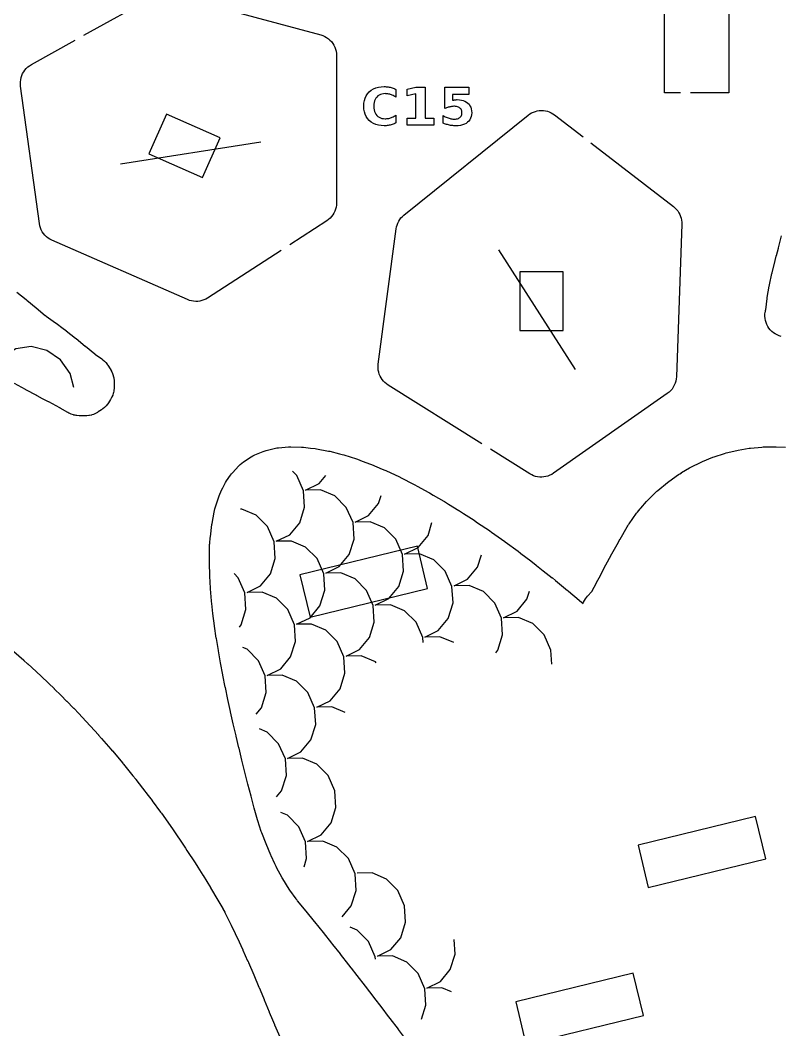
# Model space of a CAD drawing. Header units: millimetres. Extents: x 1 to 293, y 4 to 294.
# Drawn here: x 78.4 to 127.4, y 161.1 to 226.1 of the extents above; entities that cross this region are included whole.
import ezdxf

# ---------------------------------------------------------------- set-up
doc = ezdxf.new("R2010")
doc.units = ezdxf.units.MM
for name, color, linetype in [('CUT', 1, 'CONTINUOUS'), ('ENGRAVE', 5, 'CONTINUOUS'), ('SCORE', 7, 'CONTINUOUS')]:
    doc.layers.add(name, color=color, linetype=linetype)

msp = doc.modelspace()

# ---------------------------------------------------------------- linework, layer by layer
at = {"layer": 'CUT', "color": 1}
for points in [[(120.95, 221.425), (119.925, 221.425), (119.925, 230.575), (124.075, 230.575), (124.075, 221.425), (121.6, 221.425)], [(82.5136, 225.1202), (87.0468, 227.6418)], [(88.0699, 227.7674), (97.7775, 225.1493), (97.9072, 225.1072), (98.0337, 225.0516), (98.154, 224.9835), (98.2669, 224.9037), (98.3712, 224.813), (98.4658, 224.7123), (98.5499, 224.6025), (98.6225, 224.4849), (98.683, 224.3606), (98.7306, 224.2308), (98.765, 224.097), (98.7858, 223.9603), (98.7926, 223.8241), (98.7927, 214.3263), (98.7859, 214.1914), (98.7656, 214.056), (98.7318, 213.9233), (98.685, 213.7946), (98.6257, 213.6712), (98.5543, 213.5543), (98.4717, 213.4451), (98.3786, 213.3446), (98.276, 213.2539), (98.1664, 213.1749), (95.7787, 211.6293)], [(95.233, 211.276), (90.4896, 208.2055), (90.3738, 208.1384), (90.2503, 208.0823), (90.1219, 208.0386), (89.9897, 208.0078), (89.8552, 207.9901), (89.7196, 207.9859), (89.5842, 207.9949), (89.4504, 208.0173), (89.3195, 208.0528), (89.1944, 208.1003), (80.4553, 211.9248), (80.3313, 211.9868), (80.2127, 212.0621), (80.1023, 212.1492), (80.0015, 212.2471), (79.9111, 212.3548), (79.8322, 212.4711), (79.7656, 212.5949), (79.712, 212.7249), (79.672, 212.8596), (79.6462, 212.9958), (78.4373, 221.8532), (78.4258, 221.9881), (78.4277, 222.1254), (78.4433, 222.2619), (78.4725, 222.396), (78.5149, 222.5266), (78.5701, 222.6524), (78.6376, 222.772), (78.7167, 222.8842), (78.8065, 222.9881), (78.9063, 223.0824), (79.015, 223.1663), (79.1299, 223.238), (81.9455, 224.8042)], [(108.1602, 198.8207), (102.1131, 202.6048), (102.007, 202.6785), (101.907, 202.7631), (101.8155, 202.8568), (101.7333, 202.9588), (101.6612, 203.0682), (101.5999, 203.1839), (101.5498, 203.3049), (101.5115, 203.4301), (101.4852, 203.5585), (101.4713, 203.6887), (101.4699, 203.8197), (101.4807, 203.9484), (102.6347, 212.6542), (102.6578, 212.7812), (102.6933, 212.9072), (102.7406, 213.0293), (102.7993, 213.1463), (102.8689, 213.2572), (102.9487, 213.3609), (103.038, 213.4566), (103.1347, 213.5422), (111.1462, 219.983), (111.2507, 220.0591), (111.3634, 220.1258), (111.482, 220.1815), (111.6054, 220.2256), (111.7324, 220.2578), (111.8619, 220.2777), (111.9926, 220.2853), (112.1236, 220.2803), (112.2534, 220.263), (112.381, 220.2333), (112.5052, 220.1916), (112.6249, 220.1384), (112.739, 220.0739), (112.8449, 219.9999), (114.6759, 218.5871)], [(115.1905, 218.19), (120.5054, 214.0886), (120.6034, 214.0053), (120.6943, 213.9118), (120.776, 213.81), (120.8476, 213.7011), (120.9086, 213.5858), (120.9584, 213.4652), (120.9965, 213.3405), (121.0227, 213.2127), (121.0366, 213.083), (121.0382, 212.9544), (120.6916, 203.1312), (120.6795, 202.9924), (120.6529, 202.8537), (120.6122, 202.7184), (120.5579, 202.588), (120.4904, 202.4639), (120.4106, 202.3474), (120.3193, 202.2396), (120.2174, 202.1418), (120.1075, 202.0562), (112.7715, 196.9219), (112.6596, 196.8515), (112.5398, 196.7915), (112.4148, 196.7434), (112.2856, 196.7078), (112.1536, 196.6848), (112.02, 196.6749), (111.886, 196.6779), (111.753, 196.694), (111.6221, 196.723), (111.4948, 196.7646), (111.372, 196.8184), (111.2567, 196.8829), (108.7112, 198.4759)], [(127.4373, 205.7342), (127.3063, 205.7743), (127.1799, 205.8273), (127.0594, 205.8926), (126.9461, 205.9695), (126.8409, 206.0574), (126.745, 206.1553), (126.6594, 206.2622), (126.5848, 206.3772), (126.522, 206.499), (126.4717, 206.6264), (126.4342, 206.7582), (126.4101, 206.8931), (126.3995, 207.0297), (126.4026, 207.1667), (126.4191, 207.3008), (126.4248, 207.3337), (126.4312, 207.368), (126.4376, 207.4), (126.4424, 207.4267), (126.4465, 207.4535), (126.542, 208.1744), (126.5455, 208.1989), (126.5492, 208.2234), (126.5531, 208.2478), (126.676, 208.9694), (126.6815, 208.9992), (126.6872, 209.029), (126.6933, 209.0587), (126.8528, 209.7922), (126.8565, 209.8086), (126.8602, 209.825), (126.8641, 209.8413), (127.0514, 210.6094), (127.0535, 210.6181), (127.122, 210.891), (127.1258, 210.9055), (127.1295, 210.9198), (127.1333, 210.9341), (127.2632, 211.4068), (127.2653, 211.4149), (127.2674, 211.4229), (127.2695, 211.431), (127.4622, 212.216)], [(78.197, 208.5727), (78.7973, 208.1043), (78.8101, 208.0941), (78.8228, 208.084), (78.8354, 208.0737), (79.4323, 207.5841), (79.4387, 207.5788), (80.0289, 207.0885), (80.0461, 207.0746), (80.0636, 207.0611), (80.0814, 207.0479), (80.6942, 206.6095), (80.7059, 206.601), (80.7175, 206.5925), (80.7291, 206.5839), (81.1783, 206.2476), (81.3399, 206.1268), (81.3531, 206.1168), (81.3663, 206.1067), (81.3794, 206.0965), (81.9709, 205.6307), (81.9862, 205.6184), (82.0014, 205.6061), (82.0165, 205.5936), (82.6035, 205.1029), (82.6112, 205.0966), (83.2116, 204.6109), (83.2262, 204.5995), (83.2409, 204.5883), (83.2559, 204.5773), (83.6677, 204.2837), (83.7176, 204.2463), (83.7433, 204.2261), (83.8389, 204.1435), (83.9276, 204.0511), (84.0063, 203.9522), (84.0254, 203.9256), (84.0607, 203.8743), (84.2143, 203.6392), (84.2458, 203.5884), (84.2617, 203.5615), (84.3186, 203.4546), (84.3664, 203.3415), (84.4035, 203.2263), (84.4095, 203.204), (84.4379, 203.0751), (84.4431, 203.0443), (84.4594, 202.9006), (84.4617, 202.8626), (84.464, 202.7903), (84.4654, 202.5138), (84.4638, 202.4414), (84.4619, 202.4034), (84.447, 202.2595), (84.4421, 202.2287), (84.415, 202.0995), (84.4092, 202.0772), (84.3733, 201.9615), (84.3267, 201.848), (84.2708, 201.7406), (84.2552, 201.7135), (84.2241, 201.6624), (84.0936, 201.4581), (84.0539, 201.3995), (84.0323, 201.3694), (83.9426, 201.2572), (83.8402, 201.1538), (83.729, 201.063), (83.6991, 201.0411), (83.6408, 201.0008), (83.4378, 200.8683), (83.3871, 200.8367), (83.3602, 200.8208), (83.2533, 200.7639), (83.1402, 200.7161), (83.025, 200.6791), (83.0027, 200.673), (82.8738, 200.6446), (82.843, 200.6394), (82.6993, 200.6231), (82.6613, 200.6208), (82.589, 200.6185), (82.3124, 200.6171), (82.2401, 200.6187), (82.2021, 200.6206), (82.0582, 200.6355), (82.0206, 200.6415), (81.9495, 200.6547), (81.9426, 200.6562), (81.8741, 200.6728), (81.8383, 200.6825), (81.7025, 200.7271), (81.572, 200.7857), (81.5391, 200.8026), (81.4773, 200.8365), (80.986, 201.1229), (80.977, 201.1281), (80.968, 201.1332), (80.9589, 201.1382), (80.2484, 201.5207), (80.2388, 201.5258), (79.8575, 201.7225), (79.5141, 201.8988), (79.5008, 201.9057), (79.4876, 201.9126), (79.4744, 201.9197), (78.7759, 202.2981), (78.7654, 202.3039), (78.7549, 202.3097), (78.7444, 202.3156), (78.0469, 202.7098)], [(103.3035, 160.425), (102.7864, 161.1193), (102.7818, 161.1253), (102.2564, 161.8128), (102.1613, 161.9357), (102.151, 161.9493), (101.7313, 162.5063), (101.1976, 163.2006), (100.9536, 163.5132), (100.9436, 163.5262), (100.6639, 163.8937), (100.1271, 164.5875), (100.123, 164.5927), (99.7535, 165.0597), (99.7436, 165.0723), (99.5845, 165.2785), (99.0442, 165.9699), (99.0399, 165.9753), (98.5611, 166.574), (98.5515, 166.5862), (98.4953, 166.6582), (97.948, 167.3479), (97.3929, 168.0367), (97.3885, 168.0421), (97.3757, 168.0576), (97.3691, 168.0656), (96.8344, 168.7242), (96.2891, 169.3891), (96.2491, 169.4404), (96.2005, 169.5059), (96.185, 169.5273), (95.7858, 170.0882), (95.7427, 170.1526), (95.3339, 170.8038), (95.2935, 170.8727), (94.9322, 171.5327), (94.8956, 171.6046), (94.8164, 171.7725), (94.8112, 171.7837), (94.5823, 172.281), (94.555, 172.3444), (94.2693, 173.0603), (93.9773, 173.7777), (93.949, 173.8539), (93.7167, 174.5417), (93.6929, 174.6199), (93.4947, 175.3516), (93.4927, 175.359), (93.2898, 176.1251), (93.2876, 176.1333), (93.0899, 176.8996), (93.0875, 176.9092), (92.8949, 177.6788), (92.8939, 177.683), (92.7029, 178.4569), (92.5109, 179.2311), (92.5094, 179.2375), (92.323, 180.005), (92.3196, 180.0196), (92.1425, 180.7861), (92.1396, 180.7991), (91.9689, 181.5731), (91.9683, 181.5758), (91.7981, 182.3554), (91.7976, 182.3573), (91.6303, 183.1294), (91.6262, 183.1488), (91.4723, 183.9135), (91.4678, 183.937), (91.3262, 184.7114), (91.3252, 184.7172), (91.186, 185.4986), (91.1841, 185.5093), (91.0526, 186.284), (91.0488, 186.3072), (90.9325, 187.0737), (90.9276, 187.1088), (90.8306, 187.8867), (90.8294, 187.8966), (90.7788, 188.3278), (90.7772, 188.3424), (90.7409, 188.6845), (90.7388, 188.7051), (90.6691, 189.4758), (90.6653, 189.5293), (90.6266, 190.3008), (90.6253, 190.3362), (90.6067, 191.1241), (90.6063, 191.1539), (90.6053, 191.9378), (90.6063, 191.9912), (90.6196, 192.3345), (90.6242, 192.4056), (90.659, 192.783), (90.6646, 192.8336), (90.7693, 193.6347), (90.7775, 193.6888), (90.9045, 194.4247), (90.9264, 194.5276), (90.9562, 194.6285), (91.2182, 195.4032), (91.2398, 195.4626), (91.3859, 195.8357), (91.4582, 195.9904), (91.6376, 196.3178), (91.7071, 196.431), (91.9598, 196.8), (92.0205, 196.8819), (92.0873, 196.959), (92.4978, 197.3989), (92.5295, 197.4317), (92.5834, 197.4857), (92.6886, 197.5805), (92.803, 197.6638), (93.2981, 197.9859), (93.4101, 198.0514), (93.5279, 198.1059), (94.0781, 198.3292), (94.2628, 198.3889), (94.8566, 198.5344), (94.9567, 198.5549), (95.0581, 198.5679), (95.6942, 198.6249), (95.8499, 198.6298), (96.5473, 198.6109), (96.6695, 198.6019), (97.1223, 198.5479), (97.4121, 198.5158), (97.5106, 198.5012), (98.2868, 198.3561), (98.3713, 198.3374), (98.9965, 198.1782), (99.1657, 198.1368), (99.2556, 198.1114), (100.0734, 197.8497), (100.1427, 197.8254), (100.455, 197.7063), (100.9884, 197.5085), (101.0462, 197.4855), (101.7348, 197.1932), (101.9105, 197.1205), (101.965, 197.0966), (102.8441, 196.6863), (102.8951, 196.6612), (102.9114, 196.6527), (103.7909, 196.2051), (103.8327, 196.1829), (103.9964, 196.0922), (104.744, 195.6855), (104.7827, 195.6636), (105.0294, 195.5186), (105.7064, 195.1267), (105.7422, 195.1053), (106.0169, 194.9347), (106.6778, 194.5302), (106.7109, 194.5093), (106.9676, 194.3417), (107.6578, 193.8974), (107.6884, 193.8771), (107.8875, 193.7411), (108.6461, 193.2296), (108.6744, 193.2099), (108.781, 193.134), (109.6405, 192.5287), (109.6656, 192.5106), (110.489, 191.9017), (110.6489, 191.7845), (110.673, 191.7665), (111.31, 191.2772), (111.6633, 191.008), (111.6855, 190.9907), (112.1152, 190.6488), (112.6856, 190.1981), (112.7061, 190.1816), (112.9068, 190.0166), (113.6806, 189.3831), (113.7148, 189.3553), (113.7364, 189.3374), (114.435, 188.7458), (114.4446, 188.7379), (114.6819, 188.5451), (114.7149, 188.6225), (114.7657, 188.7286), (114.8263, 188.8313), (114.8956, 188.9284), (114.972, 189.0179), (115.2489, 189.315), (115.2624, 189.3309), (115.2728, 189.3489), (115.5218, 189.8294), (115.5271, 189.8395), (115.8204, 190.3938), (115.8211, 190.3952), (116.0231, 190.7757), (116.0283, 190.7855), (116.387, 191.4481), (116.3882, 191.4503), (116.5394, 191.7283), (116.541, 191.7313), (116.9548, 192.4876), (116.9598, 192.4967), (117.0584, 192.6738), (117.0671, 192.689), (117.5185, 193.4749), (117.5552, 193.5351), (117.6105, 193.6205), (117.6459, 193.6726), (118.1278, 194.346), (118.1789, 194.4128), (118.3643, 194.6402), (118.3951, 194.6766), (118.7668, 195.1006), (118.8314, 195.1694), (119.3916, 195.7241), (119.4158, 195.7475), (119.4359, 195.7664), (119.4994, 195.8225), (120.1159, 196.3334), (120.1984, 196.3965), (120.8235, 196.8375), (120.9046, 196.8904), (121.0168, 196.958), (121.0261, 196.9635), (121.5453, 197.2704), (121.6318, 197.3173), (122.2829, 197.64), (122.3734, 197.6807), (123.0361, 197.95), (123.1286, 197.9837), (123.8037, 198.2016), (123.8979, 198.2283), (124.5853, 198.3958), (124.6813, 198.4155), (125.3809, 198.5326), (125.4786, 198.5452), (126.1908, 198.6111), (126.29, 198.6165), (127.0165, 198.6295), (127.1149, 198.6277), (127.717, 198.5941)], [(78.003, 185.4502), (78.6474, 184.8793), (78.6523, 184.8749), (78.8922, 184.6603), (78.9026, 184.6509), (79.4464, 184.1539), (79.4553, 184.1457), (79.7648, 183.8576), (79.771, 183.8518), (80.2439, 183.406), (80.2597, 183.3909), (80.6029, 183.0565), (80.6091, 183.0505), (81.0472, 182.6183), (81.0588, 182.6067), (81.4059, 182.2556), (81.412, 182.2495), (81.8485, 181.8023), (81.8594, 181.7911), (82.1801, 181.4547), (82.1861, 181.4484), (82.6492, 180.9565), (82.6606, 180.9442), (82.9272, 180.6537), (82.9331, 180.6473), (83.4527, 180.0738), (83.4588, 180.0671), (83.6475, 179.8559), (83.6586, 179.8433), (84.255, 179.1591), (84.2583, 179.1553), (84.3441, 179.0561), (84.3569, 179.0411), (85.0192, 178.2522), (85.0263, 178.2437), (85.0539, 178.2104), (85.0622, 178.2001), (85.6687, 177.4506), (85.6745, 177.4433), (85.8542, 177.2181), (85.8636, 177.2062), (86.2974, 176.6495), (86.303, 176.6423), (86.6557, 176.1833), (86.6636, 176.1729), (86.9079, 175.8485), (86.9133, 175.8413), (87.4572, 175.109), (87.4636, 175.1003), (87.5002, 175.0501), (87.5093, 175.0376), (88.0694, 174.2516), (88.0815, 174.2344), (88.2606, 173.9744), (88.263, 173.9709), (88.6207, 173.4484), (88.6294, 173.4355), (89.06, 172.7905), (89.0651, 172.7828), (89.1574, 172.6424), (89.1591, 172.6399), (89.677, 171.8483), (89.6869, 171.8329), (89.8625, 171.5563), (89.8642, 171.5537), (90.1834, 171.0483), (90.1944, 171.0307), (90.6633, 170.2622), (90.6648, 170.2597), (90.6719, 170.248), (90.6834, 170.2287), (91.1438, 169.441), (91.1477, 169.4343), (91.4601, 168.8927), (91.4703, 168.8747), (91.5875, 168.664), (91.6185, 168.6049), (91.9976, 167.8353), (91.9999, 167.8307), (92.2648, 167.2877), (92.2703, 167.2763), (92.3842, 167.0372), (92.3891, 167.0267), (92.7547, 166.2417), (92.7644, 166.2203), (93.0682, 165.5369), (93.0689, 165.5354), (93.1127, 165.4365), (93.1184, 165.4235), (93.4594, 164.6312), (93.4608, 164.6279), (93.7984, 163.8376), (93.8057, 163.8203), (93.8691, 163.6659), (93.8696, 163.6646), (94.1284, 163.0329), (94.1323, 163.0234), (94.4466, 162.2392), (94.455, 162.2192), (94.6681, 161.7374), (94.6691, 161.7354), (94.7996, 161.4389), (94.8076, 161.4205), (95.1392, 160.6358)]]:
    msp.add_lwpolyline(points, dxfattribs=at)
for points in [[(87.8311, 220.0423), (86.7027, 217.4906), (90.1689, 215.9577), (91.2973, 218.5094), (87.8311, 220.0423)], [(113.395, 209.895), (110.605, 209.895), (110.605, 206.105), (113.395, 206.105), (113.395, 209.895)], [(104.6642, 189.5093), (104.0036, 192.22), (96.4351, 190.3755), (97.0957, 187.6649), (104.6642, 189.5093)], [(125.7921, 174.8153), (118.2236, 172.9708), (118.8841, 170.2602), (126.4526, 172.1046), (125.7921, 174.8153)], [(118.5683, 162.0197), (117.9077, 164.7304), (110.3392, 162.8859), (110.9998, 160.1753), (118.5683, 162.0197)]]:
    msp.add_lwpolyline(points, close=True, dxfattribs=at)
at = {"layer": 'ENGRAVE', "color": 5}
for points in [[(102.5022, 219.4226), (102.4426, 219.3988), (102.3823, 219.3775), (102.3211, 219.3587), (102.2591, 219.3423), (102.1963, 219.3284), (102.1325, 219.317), (102.0679, 219.3081), (102.0023, 219.3018), (101.9359, 219.298), (101.8685, 219.2967), (101.6731, 219.3061), (101.4918, 219.3344), (101.3245, 219.3815), (101.1712, 219.4475), (101.0319, 219.5324), (100.9066, 219.6361), (100.7982, 219.7559), (100.7095, 219.8892), (100.6405, 220.0358), (100.5912, 220.196), (100.5616, 220.3695), (100.5518, 220.5565), (100.5616, 220.7439), (100.5912, 220.9179), (100.6405, 221.0783), (100.7095, 221.2252), (100.7982, 221.3586), (100.9066, 221.4785), (101.0319, 221.5822), (101.1712, 221.667), (101.3245, 221.733), (101.4918, 221.7802), (101.6731, 221.8084), (101.8685, 221.8179), (101.9359, 221.8166), (102.0023, 221.8128), (102.0679, 221.8065), (102.1325, 221.7976), (102.1963, 221.7862), (102.2591, 221.7723), (102.3211, 221.7559), (102.3823, 221.737), (102.4426, 221.7157), (102.5022, 221.692), (102.5609, 221.6658), (102.6188, 221.6372), (102.6188, 221.1343), (102.5609, 221.1721), (102.5033, 221.2064), (102.4459, 221.2372), (102.3888, 221.2645), (102.332, 221.2882), (102.2754, 221.3084), (102.2185, 221.3253), (102.1606, 221.3392), (102.1017, 221.3499), (102.0417, 221.3576), (101.9808, 221.3622), (101.919, 221.3638), (101.8112, 221.3578), (101.7113, 221.3399), (101.6195, 221.3101), (101.5356, 221.2683), (101.4596, 221.2146), (101.3916, 221.1489), (101.3329, 221.0728), (101.2849, 220.9876), (101.2476, 220.8934), (101.2209, 220.7901), (101.2049, 220.6778), (101.1996, 220.5565), (101.2049, 220.4356), (101.2209, 220.3237), (101.2476, 220.2208), (101.2849, 220.1268), (101.3329, 220.0417), (101.3916, 219.9657), (101.4596, 219.9), (101.5356, 219.8463), (101.6195, 219.8045), (101.7113, 219.7747), (101.8112, 219.7568), (101.919, 219.7508), (101.9808, 219.7523), (102.0417, 219.757), (102.1017, 219.7646), (102.1606, 219.7754), (102.2185, 219.7892), (102.2754, 219.8061), (102.332, 219.8264), (102.3888, 219.8501), (102.4459, 219.8774), (102.5033, 219.9081), (102.5609, 219.9425), (102.6188, 219.9803), (102.6188, 219.4774), (102.5609, 219.4488), (102.5022, 219.4226)], [(103.9094, 221.3475), (103.3413, 221.2303), (103.3413, 221.6567), (103.9061, 221.7739), (104.5018, 221.7739), (104.5018, 219.7769), (105.0552, 219.7769), (105.0552, 219.3439), (103.356, 219.3439), (103.356, 219.7769), (103.9094, 219.7769), (103.9094, 221.3475)], [(107.3288, 221.7739), (107.3288, 221.3133), (106.2709, 221.3133), (106.2709, 220.9373), (106.2948, 220.9436), (106.3187, 220.9494), (106.3427, 220.9546), (106.3668, 220.9594), (106.3908, 220.9637), (106.4149, 220.9674), (106.4393, 220.9707), (106.4639, 220.9733), (106.4888, 220.9754), (106.5141, 220.9768), (106.5396, 220.9777), (106.5655, 220.978), (106.7081, 220.9719), (106.8398, 220.9533), (106.9606, 220.9225), (107.0704, 220.8793), (107.1693, 220.8237), (107.2572, 220.7559), (107.3328, 220.6769), (107.3947, 220.5883), (107.4428, 220.4899), (107.4771, 220.3819), (107.4978, 220.2641), (107.5046, 220.1366), (107.4971, 220.01), (107.4747, 219.893), (107.4373, 219.7854), (107.3849, 219.6873), (107.3176, 219.5988), (107.2353, 219.5197), (107.1397, 219.4516), (107.0324, 219.3958), (106.9136, 219.3525), (106.7831, 219.3215), (106.6411, 219.3029), (106.4874, 219.2967), (106.4186, 219.2978), (106.35, 219.3011), (106.2817, 219.3067), (106.2136, 219.3144), (106.1457, 219.3244), (106.078, 219.3366), (106.0106, 219.351), (105.9432, 219.3678), (105.876, 219.3868), (105.8089, 219.4082), (105.742, 219.4319), (105.6752, 219.4578), (105.6752, 219.951), (105.7408, 219.9146), (105.8053, 219.8814), (105.8687, 219.8513), (105.9309, 219.8244), (105.992, 219.8007), (106.052, 219.7801), (106.1108, 219.7627), (106.1685, 219.7485), (106.2251, 219.7374), (106.2806, 219.7295), (106.3349, 219.7247), (106.3881, 219.7231), (106.4614, 219.7262), (106.5292, 219.7355), (106.5917, 219.751), (106.6489, 219.7727), (106.7006, 219.8006), (106.747, 219.8346), (106.787, 219.874), (106.8198, 219.9177), (106.8452, 219.9659), (106.8634, 220.0184), (106.8744, 220.0753), (106.878, 220.1366), (106.8744, 220.1983), (106.8634, 220.2555), (106.8452, 220.3083), (106.8198, 220.3565), (106.787, 220.4001), (106.747, 220.4393), (106.7006, 220.4731), (106.6489, 220.5008), (106.5917, 220.5223), (106.5292, 220.5377), (106.4614, 220.5469), (106.3881, 220.55), (106.3426, 220.549), (106.296, 220.5461), (106.2485, 220.5412), (106.2, 220.5344), (106.1505, 220.5257), (106.1, 220.515), (106.0484, 220.5022), (105.9955, 220.4874), (105.9413, 220.4704), (105.8859, 220.4513), (105.8292, 220.4301), (105.7712, 220.4067), (105.7712, 221.7739), (107.3288, 221.7739)]]:
    msp.add_lwpolyline(points, close=True, dxfattribs=at)
at = {"layer": 'SCORE', "color": 7}
for points in [[(93.9139, 218.2324), (84.8697, 216.8197)], [(114.2, 203.6), (109.25, 211.3)], [(81.8607, 202.4361), (81.6285, 203.3496), (81.0132, 204.2239), (80.1328, 204.8305), (79.1213, 205.0769), (78.1328, 204.9257), (77.7642, 204.688)], [(94.9133, 192.5405), (95.784, 192.9681), (96.4229, 193.7374), (96.733, 194.7312), (96.6668, 195.7983), (96.2346, 196.7761), (95.9623, 197.0512)], [(96.8004, 195.8308), (97.6711, 196.2585), (98.1044, 196.7801)], [(98.1027, 190.4872), (98.9733, 190.9149), (99.6123, 191.6842), (99.9223, 192.678), (99.8562, 193.745), (99.424, 194.7229), (98.6915, 195.4627), (97.7702, 195.8517), (96.8004, 195.8308)], [(99.9898, 193.7776), (100.8604, 194.2052), (101.4994, 194.9745), (101.6631, 195.4994)], [(93.0262, 189.2501), (93.8969, 189.6777), (94.5358, 190.447), (94.8459, 191.4409), (94.7797, 192.5079), (94.3475, 193.4858), (93.615, 194.2255), (92.6938, 194.6146), (92.6135, 194.6129)], [(101.292, 188.434), (102.1626, 188.8616), (102.8016, 189.6309), (103.1116, 190.6247), (103.0455, 191.6918), (102.6133, 192.6696), (101.8808, 193.4094), (100.9595, 193.7985), (99.9898, 193.7776)], [(103.1791, 191.7244), (104.0497, 192.152), (104.6887, 192.9213), (104.9459, 193.7458)], [(96.2156, 187.1969), (97.0862, 187.6245), (97.7252, 188.3938), (98.0352, 189.3876), (97.9691, 190.4547), (97.5369, 191.4325), (96.8044, 192.1723), (95.8831, 192.5613), (94.9133, 192.5405)], [(104.4813, 186.3807), (105.352, 186.8084), (105.9909, 187.5777), (106.301, 188.5715), (106.2348, 189.6386), (105.8026, 190.6164), (105.0701, 191.3562), (104.1489, 191.7452), (103.1791, 191.7244)], [(106.3684, 189.6711), (107.2391, 190.0987), (107.878, 190.868), (108.1275, 191.6678)], [(99.4049, 185.1436), (100.2755, 185.5713), (100.9145, 186.3405), (101.2245, 187.3344), (101.1584, 188.4014), (100.7262, 189.3793), (99.9937, 190.119), (99.0724, 190.5081), (98.1027, 190.4872)], [(92.5339, 187.0184), (92.6487, 187.1567), (92.9588, 188.1505), (92.8926, 189.2175), (92.4604, 190.1954), (92.1978, 190.4606)], [(94.3285, 183.9065), (95.1991, 184.3341), (95.8381, 185.1034), (96.1481, 186.0972), (96.082, 187.1643), (95.6498, 188.1422), (94.9173, 188.8819), (93.996, 189.271), (93.0262, 189.2501)], [(109.0493, 185.3667), (109.1803, 185.5244), (109.4903, 186.5183), (109.4242, 187.5853), (108.992, 188.5632), (108.2595, 189.3029), (107.3382, 189.692), (106.3684, 189.6711)], [(109.5578, 187.6179), (110.4284, 188.0455), (111.0674, 188.8148), (111.2312, 189.34)], [(104.3675, 186.0295), (104.3477, 186.3482), (103.9155, 187.326), (103.183, 188.0658), (102.2618, 188.4549), (101.292, 188.434)], [(97.5178, 181.8533), (98.3884, 182.2809), (99.0274, 183.0502), (99.3374, 184.044), (99.2713, 185.1111), (98.8391, 186.0889), (98.1066, 186.8287), (97.1853, 187.2177), (96.2156, 187.1969)], [(112.6696, 184.6271), (112.6135, 185.5321), (112.1813, 186.5099), (111.4488, 187.2497), (110.5275, 187.6387), (109.5578, 187.6179)], [(106.3447, 186.0242), (105.4511, 186.4016), (104.4813, 186.3807)], [(93.6174, 181.4114), (93.951, 181.813), (94.261, 182.8069), (94.1949, 183.8739), (93.7627, 184.8518), (93.0302, 185.5916), (92.748, 185.7107)], [(101.351, 184.7199), (101.2959, 184.7754), (100.3747, 185.1645), (99.4049, 185.1436)], [(95.6307, 178.5629), (96.5013, 178.9905), (97.1403, 179.7598), (97.4503, 180.7536), (97.3842, 181.8207), (96.952, 182.7985), (96.2195, 183.5383), (95.2982, 183.9274), (94.3285, 183.9065)], [(99.3474, 181.511), (98.4876, 181.8741), (97.5178, 181.8533)], [(94.9307, 176.0812), (95.2532, 176.4694), (95.5632, 177.4633), (95.4971, 178.5303), (95.0649, 179.5082), (94.3324, 180.2479), (93.8348, 180.4581)], [(96.9329, 173.2193), (97.8036, 173.6469), (98.4426, 174.4162), (98.7526, 175.41), (98.6864, 176.4771), (98.2542, 177.4549), (97.5217, 178.1947), (96.6005, 178.5838), (95.6307, 178.5629)], [(96.7002, 171.5897), (96.8655, 172.1197), (96.7993, 173.1867), (96.3671, 174.1646), (95.6346, 174.9043), (95.1976, 175.0889)], [(99.154, 168.3613), (99.7448, 169.0726), (100.0548, 170.0664), (99.9887, 171.1335), (99.5565, 172.1113), (98.824, 172.8511), (97.9027, 173.2401), (96.9329, 173.2193)], [(101.4245, 165.8224), (102.2952, 166.2501), (102.9341, 167.0193), (103.2441, 168.0132), (103.178, 169.0802), (102.7458, 170.0581), (102.0133, 170.7978), (101.092, 171.1869), (100.1223, 171.166)], [(101.3, 165.6435), (101.2909, 165.7899), (100.8587, 166.7677), (100.1262, 167.5075), (99.6837, 167.6943)], [(104.6138, 163.7692), (105.4845, 164.1968), (106.1235, 164.9661), (106.4335, 165.9599), (106.3753, 166.8983)], [(104.2657, 161.7698), (104.5464, 162.6696), (104.4803, 163.7366), (104.048, 164.7145), (103.3155, 165.4542), (102.3943, 165.8433), (101.4245, 165.8224)], [(106.2041, 163.528), (105.5836, 163.7901), (104.6138, 163.7692)]]:
    msp.add_lwpolyline(points, dxfattribs=at)

doc.saveas('drawing.dxf')
